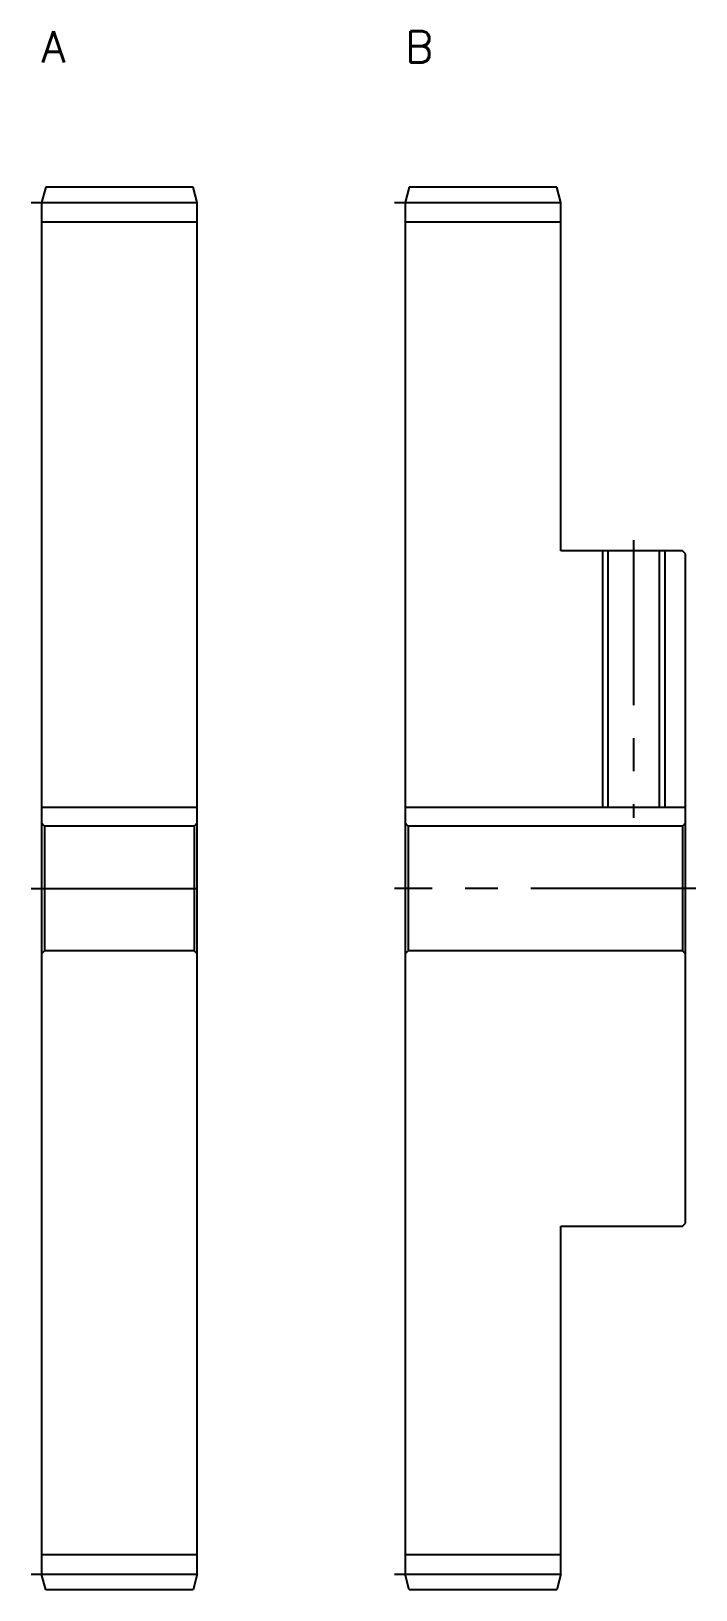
# Model space of a CAD drawing. Extents: x -1 to 218, y -13 to 160.
# Drawn here: x 154 to 218, y 10 to 160 of the extents above; entities that cross this region are included whole.
import ezdxf

# ---------------------------------------------------------------- set-up
doc = ezdxf.new("R2010")
doc.units = 0
doc.header["$LTSCALE"] = 0.5
doc.linetypes.add('CENTER', pattern=[50.8, 31.75, -6.35, 6.35, -6.35])
for name, color, linetype in [('MSM_CENTER', 1, 'CENTER'), ('MSM_CONTINUOUS', 7, 'CONTINUOUS'), ('MSM_NARROW', 5, 'CONTINUOUS'), ('MSM_PART_NUMBER', 7, 'CONTINUOUS')]:
    doc.layers.add(name, color=color, linetype=linetype)
doc.styles.get("Standard").update_dxf_attribs({"font": 'txt.shx', "height": 1, "bigfont": 'bigfont.shx'})

# ---------------------------------------------------------------- blocks, each defined once
blk = doc.blocks.new('*U5')
at = {"layer": 'MSM_PART_NUMBER'}
blk.add_text('B', height=3, dxfattribs=at).set_placement((190, 157))
blk = doc.blocks.new('*U6')
at = {"layer": 'MSM_PART_NUMBER'}
blk.add_text('A', height=3, dxfattribs=at).set_placement((155, 157))

msp = doc.modelspace()

# ---------------------------------------------------------------- linework, layer by layer
at = {"layer": 'MSM_CENTER'}
for p, q in [((154, 143.5), (171, 143.5)), ((189, 143.5), (206, 143.5)), ((212, 111), (212, 84.3)), ((154, 77.5), (171, 77.5)), ((218, 77.5), (189, 77.5)), ((154, 11.5), (171, 11.5)), ((189, 11.5), (206, 11.5))]:
    msp.add_line(p, q, dxfattribs=at)
at = {"layer": 'MSM_CONTINUOUS'}
for p, q in [((155.4, 145), (155, 143.5)), ((169.6, 145), (155.4, 145)), ((170, 143.5), (169.6, 145)), ((190.4, 145), (190, 143.5)), ((204.6, 145), (190.4, 145)), ((205, 143.5), (204.6, 145)), ((155, 143.5), (155, 11.5)), ((170, 11.5), (170, 143.5)), ((190, 143.5), (190, 11.5)), ((205, 110), (205, 143.5)), ((170, 141.62), (155, 141.62)), ((205, 141.62), (190, 141.62)), ((216.7, 110), (205, 110)), ((209.54, 110), (209.54, 85.3)), ((214.46, 110), (214.46, 85.3)), ((217, 109.7), (216.7, 110)), ((217, 45.3), (217, 109.7)), ((170, 85.3), (155, 85.3)), ((217, 85.3), (190, 85.3)), ((155.3, 83.5), (155, 83.8)), ((169.7, 83.5), (155.3, 83.5)), ((155.3, 83.5), (155.3, 71.5)), ((170, 83.8), (169.7, 83.5)), ((169.7, 83.5), (169.7, 71.5)), ((190.3, 83.5), (190, 83.8)), ((216.7, 83.5), (190.3, 83.5)), ((190.3, 83.5), (190.3, 71.5)), ((217, 83.8), (216.7, 83.5)), ((216.7, 83.5), (216.7, 71.5)), ((155.3, 71.5), (155, 71.2)), ((169.7, 71.5), (155.3, 71.5)), ((170, 71.2), (169.7, 71.5)), ((190.3, 71.5), (190, 71.2)), ((216.7, 71.5), (190.3, 71.5)), ((217, 71.2), (216.7, 71.5)), ((216.7, 45), (217, 45.3)), ((205, 11.5), (205, 45)), ((205, 45), (216.7, 45)), ((170, 13.37), (155, 13.37)), ((205, 13.37), (190, 13.37)), ((155.4, 10), (155, 11.5)), ((170, 11.5), (169.6, 10)), ((190.4, 10), (190, 11.5)), ((205, 11.5), (204.6, 10)), ((169.6, 10), (155.4, 10)), ((204.6, 10), (190.4, 10))]:
    msp.add_line(p, q, dxfattribs=at)
at = {"layer": 'MSM_NARROW'}
for p, q in [((209, 110), (209, 85.3)), ((215, 110), (215, 85.3))]:
    msp.add_line(p, q, dxfattribs=at)

# ---------------------------------------------------------------- block references
at = {"layer": 'MSM_CONTINUOUS'}
for name in ['*U6', '*U5']:
    msp.add_blockref(name, (0, 0), dxfattribs=at)

doc.saveas('drawing.dxf')
